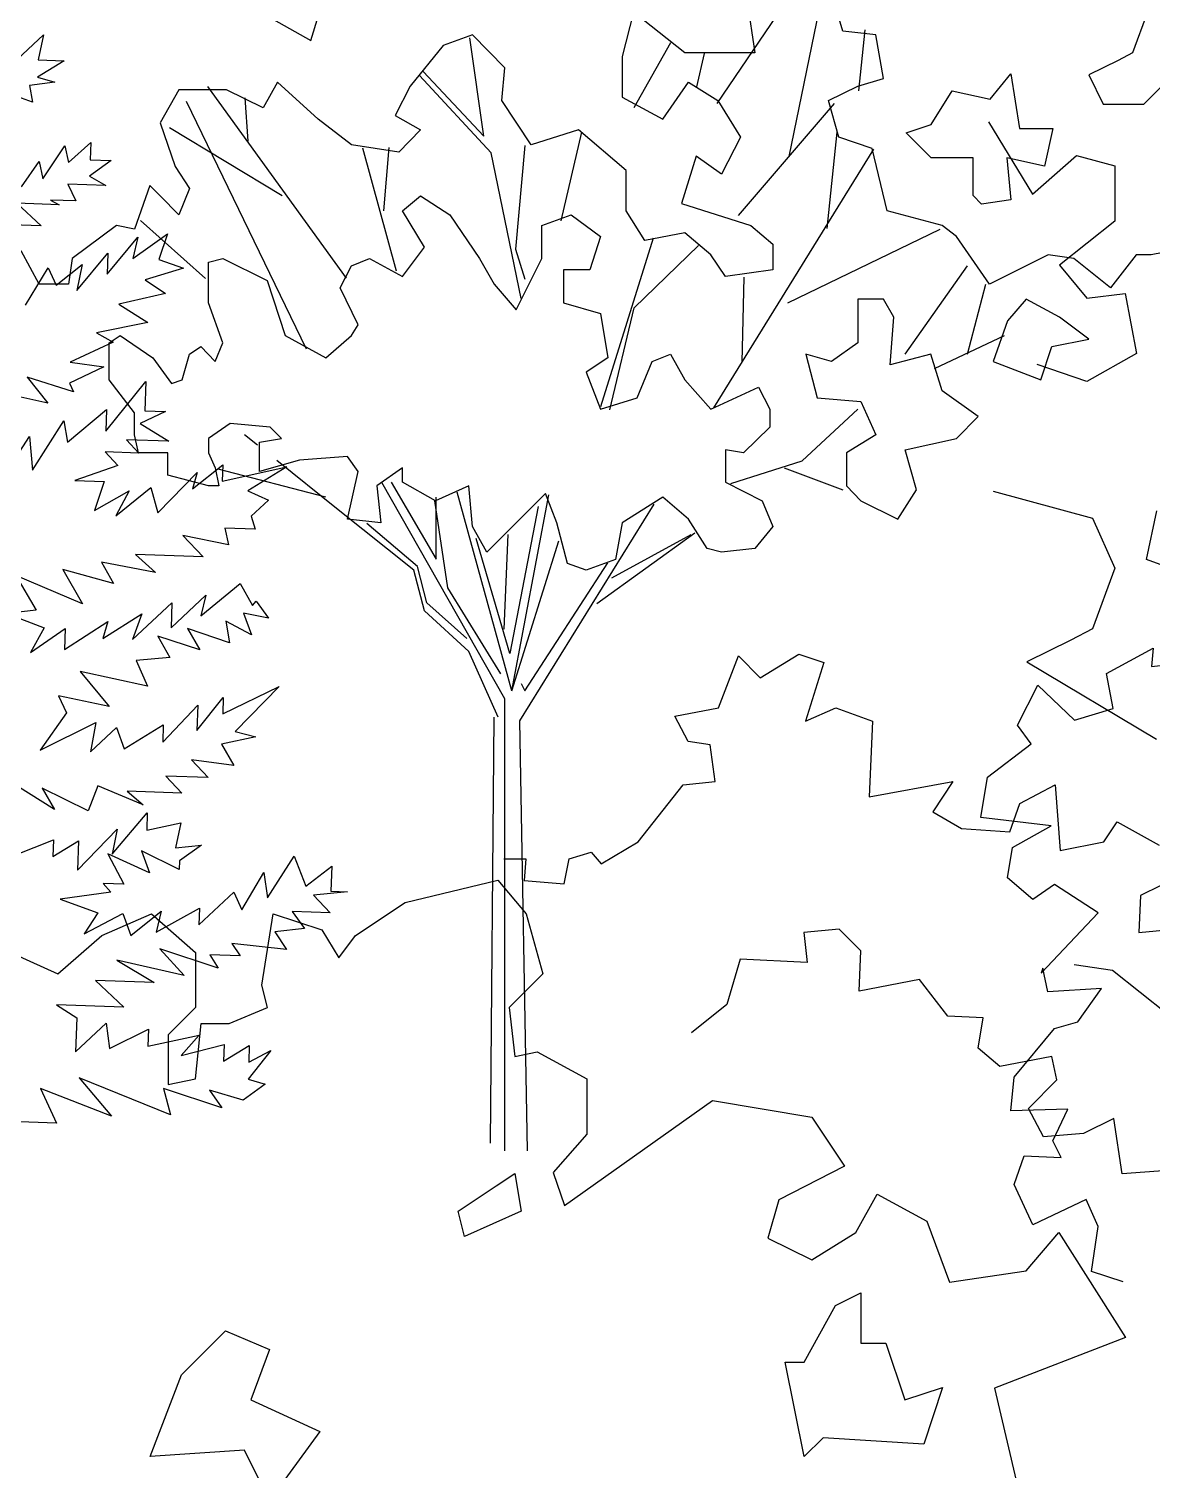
# Model space of a CAD drawing. Header units: inches. Extents: x -11 to 128, y 7 to 56.
# Drawn here: x 40.3945 to 40.7119, y 22.6587 to 23.066 of the extents above; entities that cross this region are included whole.
import ezdxf

# ---------------------------------------------------------------- set-up
doc = ezdxf.new("R2010")
doc.units = ezdxf.units.IN
doc.header["$MEASUREMENT"] = 0
doc.layers.add('CAY', color=94, linetype='Continuous')
doc.layers.add('CAY-3', color=61, linetype='Continuous')
picture_1 = doc.add_image_def('image1.jpg', size_in_pixel=(1680, 1093))

# ---------------------------------------------------------------- blocks, each defined once
blk = doc.blocks.new('A$C76451831')
at = {"layer": 'CAY'}
for p, q in [((3764.02, 1772.81), (3822.39, 1786.97)), ((3822.39, 1786.97), (3840.08, 1765.74)), ((3732.77, 1752.17), (3764.02, 1772.81)), ((3572.98, 1752.17), (3604.23, 1765.74)), ((3604.23, 1765.74), (3631.94, 1741.55)), ((3673.8, 1720.91), (3680.88, 1765.74)), ((3680.88, 1765.74), (3711.54, 1755.71)), ((3840.08, 1765.74), (3850.69, 1727.98)), ((3545.27, 1727.98), (3572.98, 1752.17)), ((3711.54, 1755.71), (3722.15, 1738.01)), ((3722.15, 1738.01), (3732.77, 1752.17)), ((3507.53, 1745.09), (3545.27, 1727.98)), ((3631.94, 1741.55), (3631.94, 1706.75)), ((3850.69, 1727.98), (3829.46, 1706.75)), ((3677.34, 1706.75), (3673.8, 1720.91)), ((3631.94, 1706.75), (3614.84, 1689.64)), ((3653.17, 1696.72), (3677.34, 1706.75)), ((3829.46, 1706.75), (3833, 1676.08)), ((3631.94, 1661.92), (3635.48, 1696.72)), ((3635.48, 1696.72), (3653.17, 1696.72)), ((3614.84, 1689.64), (3614.84, 1658.38)), ((3833, 1676.08), (3847.15, 1679.03)), ((3847.15, 1679.03), (3878.4, 1661.92)), ((3614.84, 1658.38), (3631.94, 1661.92)), ((3878.4, 1661.92), (3878.4, 1627.12)), ((3864.25, 1582.29), (3957.41, 1648.35)), ((3957.41, 1648.35), (4019.91, 1637.74)), ((4019.91, 1637.74), (4040.55, 1607.06)), ((3878.4, 1627.12), (3857.18, 1602.93)), ((4040.55, 1607.06), (3999.28, 1585.83)), ((3857.18, 1602.93), (3864.25, 1582.29)), ((4047.62, 1565.18), (4061.19, 1589.37)), ((4061.19, 1589.37), (4092.44, 1572.26)), ((3999.28, 1585.83), (3992.2, 1561.64)), ((4092.44, 1572.26), (4106.59, 1533.92)), ((3992.2, 1561.64), (4019.91, 1548.08)), ((4019.91, 1548.08), (4047.62, 1565.18)), ((4154.94, 1541), (4175.57, 1565.18)), ((4175.57, 1565.18), (4217.44, 1499.12)), ((4106.59, 1533.92), (4154.94, 1541)), ((4217.44, 1499.12), (4134.89, 1467.27)), ((4134.89, 1467.27), (4151.99, 1395.3)), ((4780.97, 794.46), (4832.46, 870.35)), ((4826.17, 761.03), (4847.79, 865.63)), ((4859.98, 840.07), (4850.93, 870.35)), ((4799.83, 858.56), (4804.55, 826.31)), ((4728.29, 851.87), (4721.22, 823.95)), ((4760.53, 826.31), (4728.29, 851.87)), ((5051.8, 851.87), (5042.37, 826.31)), ((4626.88, 837.71), (4608.4, 831.03)), ((4633.95, 774.01), (4625.31, 835.75)), ((4647.32, 816.87), (4626.88, 837.71)), ((4880.81, 837.71), (4859.98, 840.07)), ((4870.15, 802.52), (4874.13, 840.86)), ((4885.53, 810.19), (4880.81, 837.71)), ((4608.4, 831.03), (4587.57, 805.47)), ((4728.57, 791.89), (4751.65, 832.78)), ((4804.55, 826.31), (4760.53, 826.31)), ((4768.04, 805.06), (4772.95, 825.91)), ((5042.37, 826.31), (5033.32, 821.59)), ((4645.35, 796.42), (4647.32, 816.87)), ((4721.22, 823.95), (4721.22, 798.39)), ((5033.32, 821.59), (5014.85, 812.55)), ((5049.44, 794.06), (5072.63, 816.87)), ((4504.24, 807.83), (4495.2, 791.7)), ((4529.79, 784.63), (4504.24, 807.83)), ((4638.67, 763.39), (4593.47, 812.15)), ((4595.82, 814.51), (4633.95, 774.01)), ((4746.77, 784.63), (4762.88, 807.83)), ((4762.88, 807.83), (4781.36, 796.42)), ((4869.41, 805.47), (4885.53, 810.19)), ((5014.85, 812.55), (5023.89, 794.06)), ((4442.13, 803.11), (4430.34, 782.27)), ((4472, 803.11), (4442.13, 803.11)), ((4547.68, 684.5), (4460.21, 805.07)), ((4495.2, 791.7), (4472, 803.11)), ((4587.57, 805.47), (4578.14, 786.99)), ((4721.22, 798.39), (4746.77, 784.63)), ((4850.93, 796.42), (4869.41, 805.47)), ((4522.33, 639.81), (4446.85, 795.64)), ((4485.76, 770.86), (4483.84, 797.94)), ((4663.83, 768.5), (4645.35, 796.42)), ((4781.36, 796.42), (4795.51, 773.22)), ((4794.33, 724.07), (4854.87, 794.46)), ((4857.62, 773.22), (4850.93, 796.42)), ((5023.89, 794.06), (5049.44, 794.06)), ((4430.34, 782.27), (4439.77, 754.74)), ((4550.62, 768.5), (4529.79, 784.63)), ((4578.14, 786.99), (4594.25, 777.94)), ((4951.7, 782.9), (4979.41, 737.48)), ((4506.99, 736.26), (4436.23, 779.12)), ((4594.25, 777.94), (4580.49, 763.78)), ((4693.7, 777.94), (4663.83, 768.5)), ((4682.7, 720.53), (4695.67, 776.37)), ((4723.58, 752.38), (4693.7, 777.94)), ((4795.51, 773.22), (4783.72, 750.02)), ((4850.15, 715.81), (4856.44, 776.45)), ((4878.45, 766.14), (4857.62, 773.22)), ((4580.49, 763.78), (4550.62, 768.5)), ((4579.11, 689.01), (4557.88, 766.34)), ((4571.06, 726.82), (4574.45, 766.86)), ((4657.54, 671.77), (4638.67, 763.39)), ((4659.9, 768.11), (4654, 702.83)), ((4778.74, 602.87), (4879.63, 765.75)), ((4887.88, 726.82), (4878.45, 766.14)), ((4439.77, 754.74), (4448.81, 740.98)), ((4767.6, 761.42), (4758.56, 731.54)), ((4783.72, 750.02), (4767.6, 761.42)), ((4979.41, 737.48), (5007.12, 761.66)), ((5007.12, 761.66), (5031.3, 755.18)), ((5031.3, 755.18), (5031.3, 720.37)), ((4723.58, 726.82), (4723.58, 752.38)), ((4423.73, 742.87), (4414.22, 715.42)), ((4430.34, 736.26), (4423.73, 742.87)), ((4442.13, 724.46), (4430.34, 736.26)), ((4448.81, 740.98), (4442.13, 724.46)), ((4735.37, 708.34), (4723.58, 726.82)), ((4758.56, 731.54), (4802.19, 717.77)), ((4922.48, 717.77), (4887.88, 726.82)), ((4402.82, 717.77), (4374.91, 696.93)), ((4414.22, 715.42), (4402.82, 717.77)), ((4458.78, 684.36), (4417.81, 720.82)), ((4802.19, 717.77), (4815.95, 705.98)), ((4931.52, 710.7), (4922.48, 717.77)), ((5031.3, 720.37), (4996.51, 692.65)), ((4707.63, 603.7), (4740.87, 709.91)), ((4760.53, 713.06), (4735.37, 708.34)), ((4777.04, 699.29), (4760.53, 713.06)), ((4825.38, 669.01), (4921.3, 715.42)), ((4952.35, 680.81), (4931.52, 710.7)), ((4354.08, 680.81), (4342.68, 701.65)), ((4654, 702.83), (4659.9, 683.96)), ((4728.69, 665.87), (4769.17, 705.19)), ((4786.08, 685.53), (4777.04, 699.29)), ((4815.95, 705.98), (4815.95, 689.85)), ((4989.3, 699.29), (4952.35, 680.81)), ((5005.42, 696.93), (4989.3, 699.29)), ((5044.72, 699.29), (5028.61, 678.45)), ((5054.16, 699.29), (5044.72, 699.29)), ((5079.31, 704.01), (5054.16, 699.29)), ((4374.91, 696.93), (4372.55, 680.81)), ((4815.95, 689.85), (4786.08, 685.53)), ((4899.28, 636.77), (4938.59, 692.21)), ((4996.51, 692.65), (5013.61, 672.01)), ((5028.61, 678.45), (5005.42, 696.93)), ((4372.55, 680.81), (4354.08, 680.81)), ((4796.69, 631.65), (4797.87, 685.14)), ((4938.59, 636.77), (4949.99, 680.81)), ((5013.61, 672.01), (5037.78, 674.95)), ((5037.78, 674.95), (5044.86, 637.2)), ((4713.36, 601.77), (4728.69, 665.87)), ((4917.76, 627.72), (4961.78, 648.56)), ((5044.86, 637.2), (5013.61, 619.51)), ((5013.61, 619.51), (4982.36, 630.13)), ((4834.43, 569.52), (4869.41, 602.16)), ((4491.49, 579.54), (4483.4, 586.04)), ((4534.5, 546.71), (4466.89, 564.41)), ((4541.19, 539.64), (4503.71, 569.74)), ((4789.61, 555.37), (4834.43, 569.52)), ((4823.03, 565.2), (4859.98, 551.43)), ((4647.32, 419.7), (4569.92, 556.01)), ((4575.78, 556.15), (4604.08, 507.78)), ((4602.9, 544.36), (4611.16, 489.69)), ((4604.08, 507.78), (4604.08, 546.71)), ((4651.64, 424.81), (4617.3, 549.89)), ((4651.64, 424.81), (4674.99, 548.11)), ((4589.93, 500.71), (4541.19, 539.64)), ((4668.15, 540.82), (4650.46, 448.4)), ((4656.75, 405.93), (4741.29, 542.41)), ((4592.29, 503.06), (4560.45, 530.2)), ((4650.46, 448.4), (4629.24, 520.76)), ((4646.93, 463.74), (4649.28, 523.12)), ((4651.64, 424.81), (4681.18, 519.19)), ((4705.1, 479.86), (4766.82, 524.3)), ((4714.54, 495.99), (4764.46, 523.12)), ((4596.61, 475.14), (4589.93, 500.71)), ((4598.18, 480.26), (4592.29, 503.06)), ((4659.9, 424.81), (4712.18, 505.42)), ((4611.16, 489.69), (4644.57, 435.43)), ((4624.52, 449.58), (4596.61, 475.14)), ((4623.34, 457.84), (4598.18, 480.26)), ((4642.99, 408.29), (4624.52, 449.58)), ((4657.54, 429.53), (4659.9, 424.81)), ((4647.32, 135.38), (4647.32, 419.7)), ((4638.28, 140.1), (4640.64, 408.29)), ((4661.47, 135.38), (4656.75, 405.93)), ((5029.84, 248.77), (5005.67, 252.31)), ((5064.63, 221.05), (5029.84, 248.77))]:
    blk.add_line(p, q, dxfattribs=at)
for points in [[(4216, 1534.28), (4195.96, 1540.61), (4200.18, 1569.09), (4192.8, 1585.96), (4159.05, 1570.14), (4147.45, 1595.45), (4153.77, 1613.38), (4176.98, 1612.33), (4171.7, 1622.87), (4181.2, 1642.91), (4145.34, 1641.86), (4147.45, 1662.95), (4172.76, 1693.54), (4187.52, 1697.76), (4202.29, 1718.85), (4168.54, 1716.74), (4165.38, 1731.51), (4164.32, 1728.34), (4200.18, 1766.31), (4172.76, 1784.24), (4159.05, 1774.75), (4143.23, 1788.46), (4146.39, 1807.45), (4170.65, 1821.16), (4126.35, 1826.43), (4130.57, 1851.74), (4157.99, 1872.84), (4149.56, 1884.44), (4162.21, 1909.75), (4185.41, 1887.6), (4209.67, 1894.98), (4205.45, 1917.13), (4234.98, 1932.95), (4233.93, 1921.35), (4252.91, 1923.46)], [(4250.81, 1981.47), (4230.77, 1988.85), (4237.09, 2019.44)], [(4340.39, 822.34), (4356.79, 837.63), (4353.52, 821.88), (4369.81, 821.31), (4353.14, 811.02), (4363.91, 807.92), (4347.97, 805.76), (4349.87, 795.26), (4326.6, 803.78)], [(4343.03, 742.01), (4354, 757.94), (4356.34, 746.98), (4370.21, 767.81), (4372.56, 757.3), (4386.6, 769.95), (4386.22, 759.09), (4399.34, 758.63), (4385.85, 748.67), (4396.07, 742.88), (4372.09, 743.71), (4377.15, 733.11), (4361.31, 733.66), (4366.65, 730.76), (4339.95, 731.69), (4355.31, 717.55), (4336.76, 718.2)], [(4345.41, 667.58), (4359.83, 691.1), (4364.88, 680.04), (4381.19, 693.08), (4377.91, 676.87), (4397.3, 700.22), (4396.84, 687.09), (4416.24, 710.44), (4413.05, 696.95), (4434.89, 712.51), (4429.34, 696.38), (4445.01, 690.85), (4420.74, 683.53), (4433.58, 674.93), (4404.34, 668.24), (4422.52, 656.73), (4390.12, 650.15), (4400.79, 644.34), (4373.61, 631.69), (4394.81, 628.68), (4373.15, 618.56), (4375.68, 613.03), (4346.55, 622.2), (4359.57, 605.88), (4333.04, 611.8)], [(4331.19, 558.82), (4347.96, 584.98), (4349.94, 563.61), (4369.6, 594.65), (4371.86, 581.43), (4396.59, 601.87), (4396.11, 588.29), (4421.22, 619.6), (4420.58, 601.03), (4433.7, 600.57), (4417.58, 592.98), (4435.77, 581.92), (4409.07, 582.85), (4416.93, 574.41), (4395.66, 575.16), (4403.52, 566.72), (4376.45, 557.24), (4395.01, 556.59), (4388.93, 538.22), (4410.66, 550.61), (4402.41, 535.03), (4424.33, 552.85), (4428.76, 536.83), (4453.66, 562.25), (4450.58, 551.93), (4469.69, 567.13), (4469.33, 556.72), (4509.97, 565.72), (4485.43, 550.71), (4498.37, 544.82), (4487.59, 534.77), (4490.02, 526.53), (4471.02, 527.19), (4473.37, 516.68), (4444.58, 522.67), (4457.24, 509.09), (4414.7, 510.57), (4427.44, 499.25), (4393.24, 505.88), (4400.92, 492.47), (4369.06, 501.28), (4381.44, 479.55), (4339.47, 497.33), (4352.3, 475.58), (4333.65, 473.51), (4357.35, 464.52), (4348.65, 448.96), (4370.48, 464.06), (4370.02, 450.93), (4397.37, 468.56), (4394.28, 457.79), (4418.83, 473.25), (4412.83, 457.14), (4437.66, 480.3), (4437.1, 464.45), (4459.12, 484.99), (4455.95, 471.96), (4480.68, 492.4), (4488.35, 478.53), (4490.71, 481.17), (4498.49, 470.47), (4482.74, 473.74), (4487.7, 459.97), (4471.69, 468.69), (4473.93, 455.01), (4447.51, 464.09), (4455.2, 450.68), (4428.77, 459.31), (4436.46, 445.89), (4415.09, 443.92), (4422.23, 427.8), (4379.95, 436.98), (4398.22, 415.04), (4366.28, 421.59), (4371.34, 410.99), (4354.66, 387.55), (4389.71, 404.91), (4386.35, 386.44), (4402.74, 401.73), (4407.71, 388.41), (4432.25, 403.42), (4431.87, 392.56), (4453.98, 415.81), (4453.43, 399.96), (4470.02, 420.69), (4469.65, 410.28), (4505.15, 427.63), (4477.42, 399.13), (4490.45, 395.95), (4468.99, 391.26), (4476.68, 377.85), (4450.07, 381.5), (4460.55, 370.25), (4433.85, 371.18), (4443.89, 360.4), (4409.5, 361.61), (4419.62, 353.09), (4391.03, 364.97), (4385.05, 349.31), (4356.09, 363.47), (4363.78, 350.05), (4332.74, 369.73)], [(4338.76, 321.46), (4363.11, 331.04), (4362.75, 320.62), (4378.95, 330.48), (4378.31, 311.92), (4403.23, 337.8), (4399.96, 322.04), (4422.16, 348.02), (4421.78, 337.15), (4443.24, 341.84), (4439.98, 326.09), (4456.35, 327.78), (4442.41, 317.84), (4442.22, 312.41), (4418.61, 324.11), (4423.57, 310.34), (4397.24, 322.14), (4407.46, 303.2), (4394.33, 303.65), (4399.12, 298.05), (4367.25, 293.72), (4390.97, 285.19), (4382.35, 271.89), (4406.81, 284.63), (4411.76, 270.86), (4430.87, 286.06), (4427.7, 273.02), (4454.96, 287.94), (4454.59, 277.52), (4476.61, 298.06), (4481.66, 287), (4495.62, 310.54), (4497.79, 294.6), (4514.56, 320.76), (4522.06, 301.91), (4538.36, 314.49), (4537.8, 298.64), (4548.21, 298.28), (4526.85, 296.31), (4537.33, 285.06), (4513.34, 285.9), (4521.13, 275.2), (4502.47, 273.13), (4509.79, 262), (4475.49, 265.91), (4480.65, 258.03), (4461.64, 258.69), (4466.79, 250.35), (4430.05, 262.51), (4445.32, 245.66), (4403.06, 255.3), (4426.59, 241.33), (4389.48, 242.62), (4407.47, 225.68), (4364.92, 227.16), (4377.78, 219.01), (4377.04, 197.72), (4396.24, 215.64), (4398.4, 199.7), (4422.85, 211.99), (4422.47, 201.12), (4454.89, 208.15), (4443.57, 195.4), (4470.54, 202.17), (4470.18, 191.75), (4486.38, 201.61), (4486.02, 191.2), (4499.87, 198.42), (4485.64, 180.33), (4496.41, 177.24), (4482.46, 167.3), (4461.38, 173.47), (4469.15, 162.32), (4432.42, 174.48), (4436.83, 158.01), (4379.18, 181.33), (4399.63, 157.04), (4354.93, 174.47), (4365.05, 152.81), (4330.2, 154.03)]]:
    blk.add_lwpolyline(points, dxfattribs=at)
for points in [[(3821.2, 1594.49), (3833.07, 1602.41), (3837.03, 1578.65), (3801.4, 1562.8), (3797.44, 1578.65)], [(4034.98, 1519.24), (4050.81, 1527.16), (4050.81, 1495.47), (4066.65, 1495.47), (4078.52, 1459.83), (4102.28, 1467.75), (4090.4, 1432.11), (4027.06, 1436.07), (4015.18, 1424.19), (4003.31, 1483.59), (4015.18, 1483.59)], [(3623.25, 1475.67), (3650.96, 1503.4), (3678.68, 1491.51), (3666.8, 1459.83), (3710.35, 1440.03), (3678.68, 1396.46), (3662.84, 1428.15), (3603.46, 1424.19)], [(4562.07, 857.92), (4575.26, 879.05), (4522.48, 916.01), (4485.53, 894.89), (4490.81, 886.97), (4482.89, 857.92), (4525.12, 834.16), (4535.67, 868.49)], [(4915.73, 781.35), (4928.92, 802.48), (4952.68, 797.2), (4965.87, 813.04), (4971.15, 778.71), (4992.27, 778.71), (4986.99, 754.95), (4963.23, 760.23), (4965.87, 733.83), (4947.4, 731.19), (4942.12, 736.47), (4942.12, 760.23), (4915.73, 760.23), (4899.89, 776.07)], [(4499.52, 590.76), (4474.36, 593.12), (4460.61, 583.68), (4460.61, 574.63), (4464.93, 565.2), (4467.29, 553.79), (4460.61, 553.79), (4435.05, 560.48), (4435.05, 574.63), (4416.58, 574.63), (4414.22, 586.04), (4414.22, 599.8), (4398.11, 620.64), (4398.11, 643.85), (4405.18, 648.56), (4425.62, 634.41), (4437.41, 618.28), (4444.1, 620.64), (4448.81, 636.77), (4455.89, 641.49), (4464.93, 632.05), (4469.65, 643.85), (4460.61, 669.01), (4460.61, 694.57), (4469.65, 696.93), (4497.55, 683.17), (4508.95, 648.56), (4534.5, 634.41), (4550.62, 648.56), (4554.94, 655.25), (4543.55, 678.45), (4550.62, 692.21), (4562.02, 696.93), (4582.85, 685.53), (4596.61, 704.01), (4582.85, 726.82), (4594.25, 736.26), (4612.73, 724.46), (4631.2, 696.93), (4640.64, 680.81), (4654.39, 664.69), (4670.51, 696.93), (4670.51, 717.77), (4688.99, 724.46), (4707.46, 710.7), (4700.78, 689.85), (4684.27, 689.85), (4684.27, 669.01), (4707.46, 662.33), (4712.18, 634.41), (4698.42, 625.36), (4707.46, 602.16), (4730.65, 609.24), (4740.09, 632.05), (4751.49, 636.77), (4760.53, 620.64), (4777.04, 602.16), (4806.91, 615.93), (4813.98, 602.16), (4813.98, 590.76), (4797.48, 574.63), (4786.08, 576.6), (4786.08, 556.15), (4809.27, 544.36), (4815.95, 528.23), (4804.55, 514.47), (4783.72, 512.11), (4774.68, 514.47), (4762.88, 532.95), (4746.77, 546.71), (4721.22, 530.59), (4716.89, 507.39), (4698.42, 500.71), (4686.63, 505.03), (4679.94, 530.59), (4672.87, 549.07), (4656.75, 532.95), (4635.92, 512.11), (4626.88, 528.23), (4624.52, 553.79), (4603.69, 544.36), (4582.85, 556.15), (4582.85, 565.2), (4566.74, 553.79), (4569.1, 530.59), (4548.26, 532.95), (4554.94, 562.84), (4548.26, 572.28), (4517.99, 569.92), (4492.84, 562.84), (4492.84, 581.32), (4506.6, 583.68)], [(4892.21, 659.97), (4885.53, 671.37), (4869.41, 671.37), (4869.41, 643.85), (4852.9, 632.05), (4836.78, 636.77), (4843.86, 609.24), (4871.37, 606.88), (4880.81, 586.04), (4862.33, 574.63), (4862.33, 553.79), (4871.37, 544.36), (4894.57, 532.95), (4906.36, 551.43), (4899.28, 576.6), (4931.52, 583.68), (4945.27, 597.44), (4922.48, 613.57), (4915.4, 636.77), (4889.85, 630.08)], [(4975.54, 671.37), (4963.75, 657.61), (4954.71, 632.05), (4984.58, 620.64), (4991.66, 641.49), (5014.85, 646.2), (4996.37, 659.97)]]:
    blk.add_lwpolyline(points, close=True, dxfattribs=at)
at = {"layer": 'CAY-3'}
for p, q in [((4954.64, 550.49), (5017.14, 533.39)), ((5017.14, 533.39), (5031.3, 502.12)), ((5031.3, 502.12), (5017.14, 463.78)), ((5017.14, 463.78), (5003.58, 456.71)), ((5003.58, 456.71), (4975.87, 443.14)), ((4975.87, 443.14), (5057.56, 394.47))]:
    blk.add_line(p, q, dxfattribs=at)
for points in [[(4646.72, 319.17), (4660.43, 319.17), (4659.38, 305.46), (4684.69, 303.35), (4687.85, 319.17), (4701.56, 323.39), (4707.89, 316), (4731.09, 329.71), (4759.57, 365.57), (4779.61, 367.68), (4776.45, 390.89), (4762.74, 393), (4754.3, 408.82), (4781.72, 414.09), (4794.38, 446.79), (4808.09, 433.07), (4832.34, 447.84), (4848.16, 442.57), (4836.56, 405.65), (4855.55, 414.09), (4878.75, 405.65), (4876.64, 358.19), (4929.38, 367.68), (4916.72, 348.7), (4934.65, 338.15), (4965.24, 336.04), (4971.56, 353.97), (4993.71, 365.57), (4996.88, 324.44), (5024.3, 329.71), (5032.74, 342.37), (5059.1, 327.61)], [(5060.16, 302.29), (5047.5, 295.96), (5046.45, 272.76), (5079.14, 275.93)], [(5064.38, 123), (5035.9, 120.89), (5030.63, 155.69), (5011.64, 146.2), (4986.33, 144.09), (4976.84, 162.02), (4994.77, 179.95), (4991.6, 194.71), (4958.91, 188.39), (4945.2, 199.99), (4948.36, 218.97), (4926.21, 220.03), (4908.28, 243.23), (4870.31, 235.85), (4871.37, 261.16), (4857.66, 274.87), (4835.51, 272.76), (4837.62, 253.78), (4795.43, 255.89), (4786.99, 227.41), (4764.84, 209.48)]]:
    blk.add_lwpolyline(points, dxfattribs=at)

msp = doc.modelspace()

# ---------------------------------------------------------------- block references
at = {"layer": 'CAY', "xscale": 0.0004489089019145984, "yscale": 0.0004489089019145984, "zscale": 0.0004489089019145984}
for p in [(38.44281, 22.68822), (38.81115, 22.02325)]:
    msp.add_blockref('A$C76451831', p, dxfattribs=at)

# ---------------------------------------------------------------- pictures from other files: only their frames are drawn
image = msp.add_image(picture_1, insert=(12.49661, 7.37723), size_in_units=(74.4025, 48.40591))
image.dxf.flags = 6

doc.saveas('drawing.dxf')
